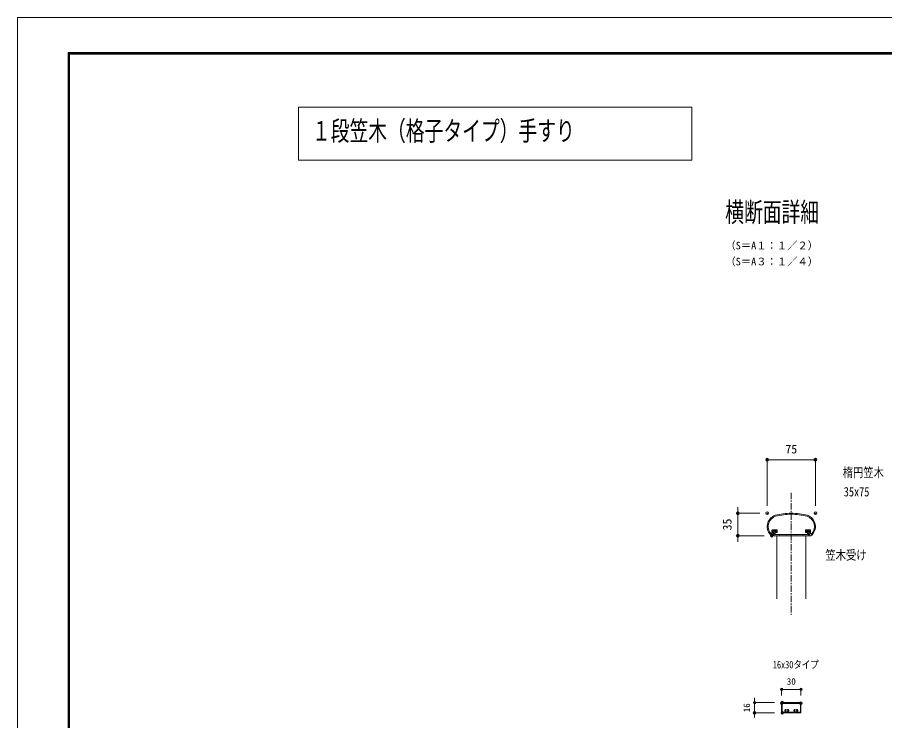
# Model space of a CAD drawing. Units: millimetres, scale not verified. Extents: x -1682 to 1682, y -1188 to 1188.
# Drawn here: x -1682 to -334, y 95 to 1188 of the extents above; entities that cross this region are included whole.
import ezdxf
from ezdxf.enums import TextEntityAlignment as Align

# ---------------------------------------------------------------- set-up
doc = ezdxf.new("R2010")
doc.units = ezdxf.units.MM
doc.header["$LTSCALE"] = 8
doc.header["$PDMODE"] = 32
doc.header["$PDSIZE"] = 4
doc.linetypes.add('USER1', pattern=[2, 1.25, -0.25, 0.25, -0.25])
for name, color, linetype, lineweight in [('0-0_0', 7, 'Continuous', 18), ('0-1_DEFPOINTS', 7, 'Continuous', 18), ('0-6_WAKU', 7, 'Continuous', 18), ('0-E_3中心線', 2, 'USER1', 18), ('0-F_41ｱﾙﾐ', 6, 'Continuous', 18), ('1-0_1手摺寸法', 7, 'Continuous', 18), ('1-3_CYAN', 4, 'Continuous', 18)]:
    doc.layers.add(name, color=color, linetype=linetype, lineweight=lineweight)
doc.styles.add('ＭＳ ゴシック', font='')
doc.styles.get('ＭＳ ゴシック').set_extended_font_data('MS Gothic')

# ---------------------------------------------------------------- blocks, each defined once
blk = doc.blocks.new('HK-007')
at = {"layer": '0-F_41ｱﾙﾐ'}
for p, q in [((-30.5, 0), (-27.5, 0)), ((-30, 3.25), (-30, 8.5)), ((-29.5, 9), (-22.5, 9)), ((-28.5, 4.3), (-28.5, 7.5)), ((-28.5, 4.3), (-28.5, 7.5)), ((-28.5, 7.5), (-23.5, 7.5)), ((-28.5, 4.3), (-26.7, 4.3)), ((-28.5, 1.5), (-28.5, 2.8)), ((-28.5, 2.8), (-27.5, 2.8)), ((-28.5, 1.5), (-27.5, 1.5)), ((-26.534, 3.989), (-27.5, 2.8)), ((-27.5, 0), (-27.5, 1.5)), ((-27.5, 1), (-27.5, 0)), ((-23.5, 5.5), (-23.5, 7.5)), ((-23, 5), (-22.5, 5)), ((-22, 5.5), (-22, 8.5)), ((22, 5.5), (22, 8.5)), ((29.5, 9), (22.5, 9)), ((23, 5), (22.5, 5)), ((23.5, 5.5), (23.5, 7.5)), ((28.5, 7.5), (23.5, 7.5)), ((26.534, 3.989), (27.5, 2.8)), ((28.5, 4.3), (26.7, 4.3)), ((28.5, 2.8), (27.5, 2.8)), ((27.5, 0), (27.5, 1.5)), ((28.5, 1.5), (27.5, 1.5)), ((30.5, 0), (27.5, 0)), ((28.5, 4.3), (28.5, 7.5)), ((28.5, 4.3), (28.5, 7.5)), ((28.5, 1.5), (28.5, 2.8)), ((30, 3.25), (30, 8.5))]:
    blk.add_line(p, q, dxfattribs=at)
for centre, radius, start, end in [((-19.2, 14.394), 18.3, 108.03854, 231.86719), ((-19.2, 14.394), 16.8, 108.19177, 223.97638), ((0.249, -65), 100, 90.14257, 104.54589), ((0.249, -65), 98.5, 90.14257, 104.51882), ((-0.249, -65), 98.5, 75.48118, 89.85743), ((-0.249, -65), 100, 75.45411, 89.85743), ((19.2, 14.394), 16.8, 316.02362, 71.80823), ((19.2, 14.394), 18.3, 308.13281, 71.96146), ((-30.75, 3.25), 0.75, 223.97638, 0), ((-29.5, 8.5), 0.5, 90, 180), ((-26.7, 4.1), 0.2, 326.30993, 90), ((-23, 5.5), 0.5, 180, 270), ((-22.5, 8.5), 0.5, 0, 90), ((-22.5, 5.5), 0.5, 270, 0), ((22.5, 8.5), 0.5, 90, 180), ((22.5, 5.5), 0.5, 180, 270), ((23, 5.5), 0.5, 270, 0), ((26.7, 4.1), 0.2, 90, 213.69007), ((29.5, 8.5), 0.5, 0, 90), ((30.75, 3.25), 0.75, 180, 316.02362)]:
    blk.add_arc(centre, radius, start, end, dxfattribs=at)
at = {"layer": '1-3_CYAN'}
blk.add_line((-27.5, 0), (-27.5, 1), dxfattribs=at)
blk = doc.blocks.new('_ORIGIN2')
at = {"layer": '0-0_0'}
blk.add_line((-0.5, 0), (-1, 0), dxfattribs=at)
for radius in [0.5, 0.25]:
    blk.add_circle((0, 0), radius, dxfattribs=at)
blk = doc.blocks.new('D20')
at = {"layer": '0-1_DEFPOINTS'}
for p in [(-300.13, 924.208), (-375.13, 841.05), (-300.13, 841.05)]:
    blk.add_point(p, dxfattribs=at)
at = {"layer": '1-0_1手摺寸法'}
for p, q in [((-375.13, 852.55), (-375.13, 924.208)), ((-370.53, 924.208), (-304.73, 924.208)), ((-300.13, 852.55), (-300.13, 924.208))]:
    blk.add_line(p, q, dxfattribs=at)
at = {"layer": '1-0_1手摺寸法', "xscale": 4.6, "yscale": 4.6, "rotation": 180}
blk.add_blockref('_ORIGIN2', (-375.13, 924.208), dxfattribs=at)
at = {"layer": '1-0_1手摺寸法', "xscale": 4.6, "yscale": 4.6}
blk.add_blockref('_ORIGIN2', (-300.13, 924.208), dxfattribs=at)
at = {"layer": '1-0_1手摺寸法', "style": 'ＭＳ ゴシック'}
blk.add_text('75', height=13.49, dxfattribs=at).set_placement((-346.83, 929.958), align=Align.BOTTOM_LEFT)
blk = doc.blocks.new('D21')
at = {"layer": '0-1_DEFPOINTS'}
for p in [(-375.13, 841.05), (-420.682, 806.05), (-368.13, 806.05)]:
    blk.add_point(p, dxfattribs=at)
at = {"layer": '1-0_1手摺寸法'}
for p, q in [((-420.682, 845.65), (-420.682, 850.25)), ((-386.63, 841.05), (-420.682, 841.05)), ((-420.682, 841.05), (-420.682, 806.05)), ((-379.63, 806.05), (-420.682, 806.05)), ((-420.682, 801.45), (-420.682, 796.85))]:
    blk.add_line(p, q, dxfattribs=at)
at = {"layer": '1-0_1手摺寸法', "xscale": 4.6, "yscale": 4.6}
for p, rotation in [((-420.682, 841.05), 270), ((-420.682, 806.05), 90)]:
    blk.add_blockref('_ORIGIN2', p, dxfattribs=dict(at, rotation=rotation))
at = {"layer": '1-0_1手摺寸法', "style": 'ＭＳ ゴシック'}
blk.add_text('35', height=13.49, rotation=90, dxfattribs=at).set_placement((-426.432, 814.35), align=Align.BOTTOM_LEFT)
blk = doc.blocks.new('A$C23197C01')
at = {"layer": '0-F_41ｱﾙﾐ'}
for p, q in [((0, 4.5), (0.885, 6.979)), ((0, 1), (0, 0)), ((27.5, 0), (0, 0)), ((1, 4.3), (0.2, 4.3)), ((1, 1.5), (0.5, 1.5)), ((1, 4.3), (1, 1.5)), ((2.5, 6.539), (2.5, 1.8)), ((8.9, 1.8), (2.5, 1.8)), ((8.9, 1.8), (9.031, 1.593)), ((9.5, 1.8), (9.369, 1.593)), ((20.2, 1.8), (9.5, 1.8)), ((20.2, 1.8), (20.331, 1.593)), ((20.8, 1.8), (20.669, 1.593)), ((27.5, 1.8), (20.8, 1.8)), ((27.5, 1.8), (34.2, 1.8)), ((27.5, 0), (55, 0)), ((34.2, 1.8), (34.331, 1.593)), ((34.8, 1.8), (34.669, 1.593)), ((34.8, 1.8), (45.5, 1.8)), ((45.5, 1.8), (45.631, 1.593)), ((46.1, 1.8), (45.969, 1.593)), ((46.1, 1.8), (52.5, 1.8)), ((52.5, 6.539), (52.5, 1.8)), ((54, 4.3), (54.8, 4.3)), ((54, 4.3), (54, 1.5)), ((54, 1.5), (54.5, 1.5)), ((55, 4.5), (54.115, 6.979)), ((55, 1), (55, 0))]:
    blk.add_line(p, q, dxfattribs=at)
for centre, radius, start, end in [((0.2, 4.5), 0.2, 180, 270), ((0.5, 1), 0.5, 90, 180), ((1.587, 6.372), 0.928, 10.39365, 139.12846), ((9.2, 1.7), 0.2, 212.33353, 327.66647), ((20.5, 1.7), 0.2, 212.33353, 327.66647), ((34.5, 1.7), 0.2, 212.33353, 327.66647), ((45.8, 1.7), 0.2, 212.33353, 327.66647), ((53.413, 6.372), 0.928, 40.87154, 169.60635), ((54.5, 1), 0.5, 0, 90), ((54.8, 4.5), 0.2, 270, 0)]:
    blk.add_arc(centre, radius, start, end, dxfattribs=at)
blk = doc.blocks.new('A$C1DEC5A2E')
at = {"layer": '0-F_41ｱﾙﾐ'}
for p, q in [((0, 29), (0, 1)), ((15, 30), (1, 30)), ((1.2, 1.3), (1.2, 28.7)), ((1.7, 29.2), (14.3, 29.2)), ((14.8, 28.7), (14.8, 25.25)), ((16, 1), (16, 29)), ((10.879, 23.225), (11.1, 23.097)), ((11.1, 20.903), (10.879, 20.775)), ((14.8, 18.75), (14.8, 11.25)), ((1, 0), (15, 0)), ((14.3, 0.8), (1.7, 0.8)), ((10.879, 9.225), (11.1, 9.097)), ((11.1, 6.903), (10.879, 6.775)), ((14.8, 4.75), (14.8, 1.3)), ((15.697, 0.283), (15.717, 0.303))]:
    blk.add_line(p, q, dxfattribs=at)
for centre, radius, start, end in [((1, 29), 1, 90, 180), ((1.7, 28.7), 0.5, 90, 180), ((14.3, 28.7), 0.5, 0, 90), ((15, 29), 1, 0, 90), ((11.129, 23.658), 0.5, 138.46304, 240), ((11.129, 20.342), 0.5, 120, 221.53696), ((13, 22), 3, 68.19625, 138.46304), ((13, 22), 3, 221.53696, 291.80375), ((11.35, 23.53), 0.5, 240, 317.16041), ((11.35, 20.47), 0.5, 42.83959, 120), ((13, 22), 1.75, 0, 137.16041), ((13, 22), 1.75, 222.83959, 0), ((14.3, 25.25), 0.5, 248.19625, 0), ((14.3, 18.75), 0.5, 0, 111.80375), ((1, 1), 1, 180, 270), ((1.7, 1.3), 0.5, 180, 270), ((11.129, 9.658), 0.5, 138.46304, 240), ((11.129, 6.342), 0.5, 120, 221.53696), ((13, 8), 3, 68.19625, 138.46304), ((13, 8), 3, 221.53696, 291.80375), ((11.35, 9.53), 0.5, 240, 317.16041), ((11.35, 6.47), 0.5, 42.83959, 120), ((13, 8), 1.75, 0, 137.16041), ((13, 8), 1.75, 222.83959, 0), ((14.3, 11.25), 0.5, 248.19625, 0), ((14.3, 4.75), 0.5, 0, 111.80375), ((14.3, 1.3), 0.5, 270, 0), ((15, 1), 1, 270, 0)]:
    blk.add_arc(centre, radius, start, end, dxfattribs=at)
blk = doc.blocks.new('D47')
at = {"layer": '0-1_DEFPOINTS'}
for p in [(-352.63, 567.263), (-352.63, 545.695), (-322.63, 545.695)]:
    blk.add_point(p, dxfattribs=at)
at = {"layer": '1-0_1手摺寸法'}
for p, q in [((-352.63, 557.695), (-352.63, 567.263)), ((-326.23, 567.263), (-349.03, 567.263)), ((-322.63, 557.695), (-322.63, 567.263))]:
    blk.add_line(p, q, dxfattribs=at)
at = {"layer": '1-0_1手摺寸法', "xscale": 3.6, "yscale": 3.6, "rotation": 180}
blk.add_blockref('_ORIGIN2', (-352.63, 567.263), dxfattribs=at)
at = {"layer": '1-0_1手摺寸法', "xscale": 3.6, "yscale": 3.6}
blk.add_blockref('_ORIGIN2', (-322.63, 567.263), dxfattribs=at)
at = {"layer": '1-0_1手摺寸法', "style": 'ＭＳ ゴシック'}
blk.add_text('30', height=10.26, dxfattribs=at).set_placement((-344.63, 571.263), align=Align.BOTTOM_LEFT)
blk = doc.blocks.new('D48')
at = {"layer": '0-1_DEFPOINTS'}
for p in [(-351.63, 546.695), (-394.683, 530.695), (-351.63, 530.695)]:
    blk.add_point(p, dxfattribs=at)
at = {"layer": '1-0_1手摺寸法'}
for p, q in [((-394.683, 550.295), (-394.683, 553.895)), ((-363.63, 546.695), (-394.683, 546.695)), ((-394.683, 546.695), (-394.683, 530.695)), ((-363.63, 530.695), (-394.683, 530.695)), ((-394.683, 527.095), (-394.683, 523.495))]:
    blk.add_line(p, q, dxfattribs=at)
at = {"layer": '1-0_1手摺寸法', "xscale": 3.6, "yscale": 3.6}
for p, rotation in [((-394.683, 546.695), 270), ((-394.683, 530.695), 90)]:
    blk.add_blockref('_ORIGIN2', p, dxfattribs=dict(at, rotation=rotation))
at = {"layer": '1-0_1手摺寸法', "style": 'ＭＳ ゴシック'}
blk.add_text('16', height=10.26, rotation=90, dxfattribs=at).set_placement((-398.683, 531.695), align=Align.BOTTOM_LEFT)

msp = doc.modelspace()

# ---------------------------------------------------------------- linework, layer by layer
at = {"layer": '0-0_0'}
for p, q in [((-501.869, 382.107), (-501.869, 284.246)), ((-456.869, 382.107), (-456.869, 284.246))]:
    msp.add_line(p, q, dxfattribs=at)
msp.add_lwpolyline([(-634.023, 966.139), (-1245.261, 966.139), (-1245.261, 1048.465), (-634.023, 1048.465)], close=True, dxfattribs=at)
at = {"layer": '0-1_DEFPOINTS', "color": 5}
for p, q in [((-1682, 1188), (-1682, -1188)), ((1682, 1188), (-1682, 1188))]:
    msp.add_line(p, q, dxfattribs=at)
at = {"layer": '0-6_WAKU'}
for p, q in [((-1603.2, 1133.2), (-1603.2, -1129.2)), ((1599.2, 1133.2), (-1603.2, 1133.2)), ((-1602.6, 1132.6), (-1602.6, -1128.6)), ((1598.6, 1132.6), (-1602.6, 1132.6)), ((-1602, 1132), (-1602, -1128)), ((1598, 1132), (-1602, 1132)), ((-1601.4, 1131.4), (-1601.4, -1127.4)), ((1597.4, 1131.4), (-1601.4, 1131.4)), ((-1600.8, 1130.8), (-1600.8, -1126.8)), ((1596.8, 1130.8), (-1600.8, 1130.8))]:
    msp.add_line(p, q, dxfattribs=at)
at = {"layer": '0-E_3中心線'}
msp.add_line((-479.369, 448.956), (-479.369, 257.313), dxfattribs=at)

# ---------------------------------------------------------------- block references
at = {"layer": '0-0_0'}
msp.add_blockref('HK-007', (-479.369, 382.108), dxfattribs=at)
at = {"layer": '1-0_1手摺寸法'}
for name, p in [('D20', (-141.739, -423.942)), ('D21', (-141.739, -423.942)), ('A$C23197C01', (-506.869, 382.108)), ('D47', (-141.739, -423.942)), ('D48', (-141.739, -423.942))]:
    msp.add_blockref(name, p, dxfattribs=at)
at = {"layer": '1-0_1手摺寸法', "rotation": 270}
msp.add_blockref('A$C1DEC5A2E', (-494.369, 122.753), dxfattribs=at)

# ---------------------------------------------------------------- texts
at = {"layer": '0-0_0', "style": 'ＭＳ ゴシック'}
for s, height, width, p in [('１段笠木（格子タイプ）手すり', 30.55, 0.7, (-1224.198, 987.089)), ('横断面詳細', 30.55, 0.7, (-582.043, 860.713)), ('楕円笠木', 14.66, 0.8, (-399.452, 468.784)), ('35x75', 14.66, 0.8, (-397.897, 438.852)), ('笠木受け', 14.66, 0.8, (-426.439, 340.419)), ('16x30タイプ', 11.73, 0.8, (-508.039, 172.353))]:
    msp.add_text(s, height=height, dxfattribs=dict(at, width=width)).set_placement(p, align=Align.BOTTOM_LEFT)
for s, p in [('（S＝A１：１／２）', (-581.746, 823.803)), ('（S＝A３：１／４）', (-581.746, 798.896))]:
    msp.add_text(s, height=11.73, dxfattribs=at).set_placement(p, align=Align.BOTTOM_LEFT)

doc.saveas('drawing.dxf')
